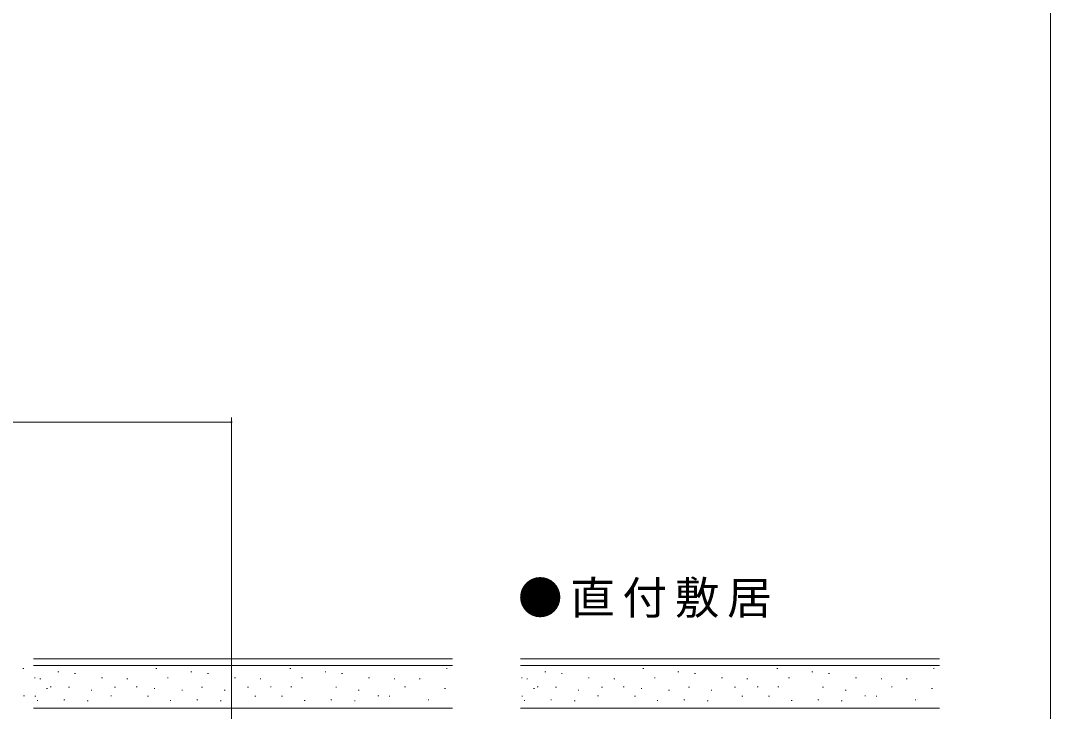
# Model space of a CAD drawing. Units: millimetres, scale not verified. Extents: x -497 to 493, y -796 to 797.
# Drawn here: x 262.6 to 493, y 232.5 to 387.1 of the extents above; entities that cross this region are included whole.
import ezdxf

# ---------------------------------------------------------------- set-up
doc = ezdxf.new("R2010")
doc.units = ezdxf.units.MM
doc.header["$LTSCALE"] = 4
doc.layers.add('0-1_USER1', color=7, linetype='Continuous')
for name, color, linetype, lineweight in [('0-2_YKK_ZWAK', 7, 'Continuous', 18), ('0-3_YKK_D', 6, 'Continuous', 18), ('0-7_YSS_K', 3, 'Continuous', 18)]:
    doc.layers.add(name, color=color, linetype=linetype, lineweight=lineweight)
doc.styles.add('ＭＳ ゴシック', font='')
doc.styles.get('ＭＳ ゴシック').set_extended_font_data('MS Gothic')

msp = doc.modelspace()

# ---------------------------------------------------------------- linework, layer by layer
at = {"layer": '0-2_YKK_ZWAK'}
msp.add_line((493, 763.5), (493, -796.5), dxfattribs=at)
at = {"layer": '0-3_YKK_D'}
for p, q in [((309.75, 185.214), (309.75, 298.214)), ((174.75, 297.214), (309.75, 297.214))]:
    msp.add_line(p, q, dxfattribs=at)
for start, end in [(0, 180), (180, 0)]:
    msp.add_arc((309.75, 297.214), 0.106, start, end, dxfattribs=at)
at = {"layer": '0-7_YSS_K'}
for p, q in [((263.301, 242.041), (263.101, 242.041)), ((359.25, 242.714), (265.5, 242.714)), ((293.064, 242.041), (292.864, 242.041)), ((323.064, 242.041), (322.864, 242.041)), ((358.064, 242.041), (357.864, 242.041)), ((468.195, 242.714), (374.445, 242.714)), ((402.009, 242.041), (401.809, 242.041)), ((432.009, 242.041), (431.809, 242.041)), ((467.009, 242.041), (466.809, 242.041)), ((265.888, 239.985), (265.688, 239.985)), ((267.1, 239.786), (266.9, 239.786)), ((271.143, 241.312), (270.943, 241.312)), ((274.858, 240.913), (274.658, 240.913)), ((280.895, 239.985), (280.695, 239.985)), ((286.6, 239.786), (286.4, 239.786)), ((295.651, 239.985), (295.451, 239.985)), ((300.906, 241.312), (300.706, 241.312)), ((304.621, 240.913), (304.421, 240.913)), ((310.658, 239.985), (310.458, 239.985)), ((316.363, 239.786), (316.163, 239.786)), ((325.651, 239.985), (325.451, 239.985)), ((330.906, 241.312), (330.706, 241.312)), ((334.621, 240.913), (334.421, 240.913)), ((340.658, 239.985), (340.458, 239.985)), ((346.363, 239.786), (346.163, 239.786)), ((351.972, 239.786), (351.772, 239.786)), ((374.833, 239.985), (374.633, 239.985)), ((376.046, 239.786), (375.846, 239.786)), ((380.088, 241.312), (379.888, 241.312)), ((383.803, 240.913), (383.603, 240.913)), ((389.84, 239.985), (389.64, 239.985)), ((395.546, 239.786), (395.346, 239.786)), ((404.596, 239.985), (404.396, 239.985)), ((409.851, 241.312), (409.651, 241.312)), ((413.566, 240.913), (413.366, 240.913)), ((419.603, 239.985), (419.403, 239.985)), ((425.309, 239.786), (425.109, 239.786)), ((434.596, 239.985), (434.396, 239.985)), ((439.851, 241.312), (439.651, 241.312)), ((443.566, 240.913), (443.366, 240.913)), ((449.603, 239.985), (449.403, 239.985)), ((455.309, 239.786), (455.109, 239.786)), ((460.917, 239.786), (460.717, 239.786)), ((268.598, 237.596), (268.398, 237.596)), ((269.422, 237.928), (269.222, 237.928)), ((273.531, 237.862), (273.331, 237.862)), ((283.814, 237.862), (283.614, 237.862)), ((288.685, 237.928), (288.485, 237.928)), ((292.666, 237.596), (292.466, 237.596)), ((303.294, 237.862), (303.094, 237.862)), ((313.577, 237.862), (313.377, 237.862)), ((318.685, 237.928), (318.485, 237.928)), ((323.264, 237.928), (323.064, 237.928)), ((333.294, 237.862), (333.094, 237.862)), ((348.685, 237.928), (348.485, 237.928)), ((357.666, 237.596), (357.466, 237.596)), ((377.543, 237.596), (377.343, 237.596)), ((378.367, 237.928), (378.167, 237.928)), ((382.476, 237.862), (382.276, 237.862)), ((392.759, 237.862), (392.559, 237.862)), ((397.63, 237.928), (397.43, 237.928)), ((401.611, 237.596), (401.411, 237.596)), ((412.239, 237.862), (412.039, 237.862)), ((422.522, 237.862), (422.322, 237.862)), ((427.63, 237.928), (427.43, 237.928)), ((432.209, 237.928), (432.009, 237.928)), ((442.239, 237.862), (442.039, 237.862)), ((457.63, 237.928), (457.43, 237.928)), ((466.611, 237.596), (466.411, 237.596)), ((263.452, 235.938), (263.252, 235.938)), ((265.973, 235.871), (265.773, 235.871)), ((272.47, 235.075), (272.27, 235.075)), ((278.573, 237.198), (278.373, 237.198)), ((282.952, 235.938), (282.752, 235.938)), ((291.206, 235.871), (291.006, 235.871)), ((298.837, 237.198), (298.637, 237.198)), ((302.233, 235.075), (302.033, 235.075)), ((308.336, 237.198), (308.136, 237.198)), ((315.236, 235.871), (315.036, 235.871)), ((321.206, 235.871), (321.006, 235.871)), ((332.233, 235.075), (332.033, 235.075)), ((338.336, 237.198), (338.136, 237.198)), ((342.715, 235.938), (342.515, 235.938)), ((345.236, 235.871), (345.036, 235.871)), ((353.971, 235.075), (353.771, 235.075)), ((374.918, 235.871), (374.718, 235.871)), ((381.415, 235.075), (381.215, 235.075)), ((387.518, 237.198), (387.318, 237.198)), ((391.897, 235.938), (391.697, 235.938)), ((400.151, 235.871), (399.951, 235.871)), ((407.782, 237.198), (407.582, 237.198)), ((411.178, 235.075), (410.978, 235.075)), ((417.281, 237.198), (417.081, 237.198)), ((424.181, 235.871), (423.981, 235.871)), ((430.151, 235.871), (429.951, 235.871)), ((441.178, 235.075), (440.978, 235.075)), ((447.281, 237.198), (447.081, 237.198)), ((451.66, 235.938), (451.46, 235.938)), ((454.181, 235.871), (453.981, 235.871)), ((462.916, 235.075), (462.716, 235.075)), ((359.25, 233.214), (265.5, 233.214)), ((266.485, 234.943), (266.285, 234.943)), ((277.711, 234.81), (277.511, 234.81)), ((296.248, 234.943), (296.048, 234.943)), ((307.474, 234.81), (307.274, 234.81)), ((326.248, 234.943), (326.048, 234.943)), ((337.474, 234.81), (337.274, 234.81)), ((468.195, 233.214), (374.445, 233.214)), ((375.43, 234.943), (375.23, 234.943)), ((386.656, 234.81), (386.456, 234.81)), ((405.193, 234.943), (404.993, 234.943)), ((416.419, 234.81), (416.219, 234.81)), ((435.193, 234.943), (434.993, 234.943)), ((446.419, 234.81), (446.219, 234.81))]:
    msp.add_line(p, q, dxfattribs=at)
at = {"layer": '0-7_YSS_K', "color": 7, "lineweight": 9}
for p, q in [((359.25, 244.214), (265.5, 244.214)), ((468.195, 244.214), (374.445, 244.214))]:
    msp.add_line(p, q, dxfattribs=at)

# ---------------------------------------------------------------- texts
at = {"layer": '0-1_USER1', "insert": (373.862, 253.401), "char_height": 7.331, "attachment_point": 7, "style": 'ＭＳ ゴシック'}
msp.add_mtext('\\T1.17;●直付敷居', dxfattribs=at)

doc.saveas('drawing.dxf')
